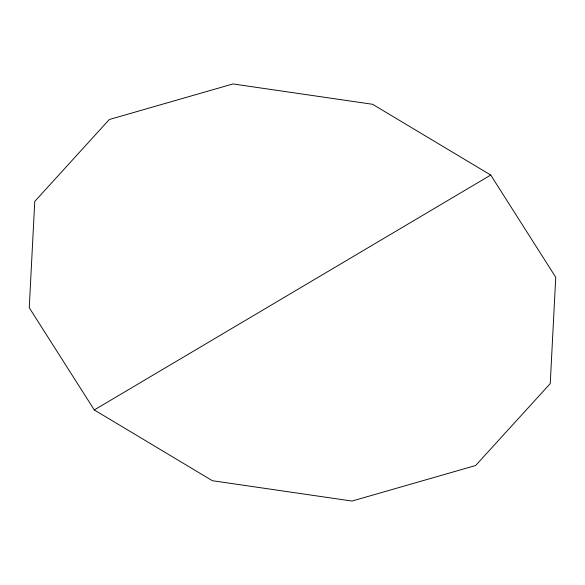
<?xml version="1.0" encoding="UTF-8"?>
<svg xmlns="http://www.w3.org/2000/svg" width="585" height="585" viewBox="0 0 585 585"><rect width="100%" height="100%" fill="white"/><g stroke="black" fill="none" stroke-linecap="round" stroke-linejoin="round"><path stroke-width="0.88" d="M94.273 409.953L490.727 175.047L555.75 277.283L550.236 383.599L475.663 465.499L352.009 501.053L212.413 480.716L94.273 409.953L29.25 307.717L34.764 201.401L109.337 119.501L232.991 83.947L372.586 104.284L490.727 175.047"/></g></svg>
